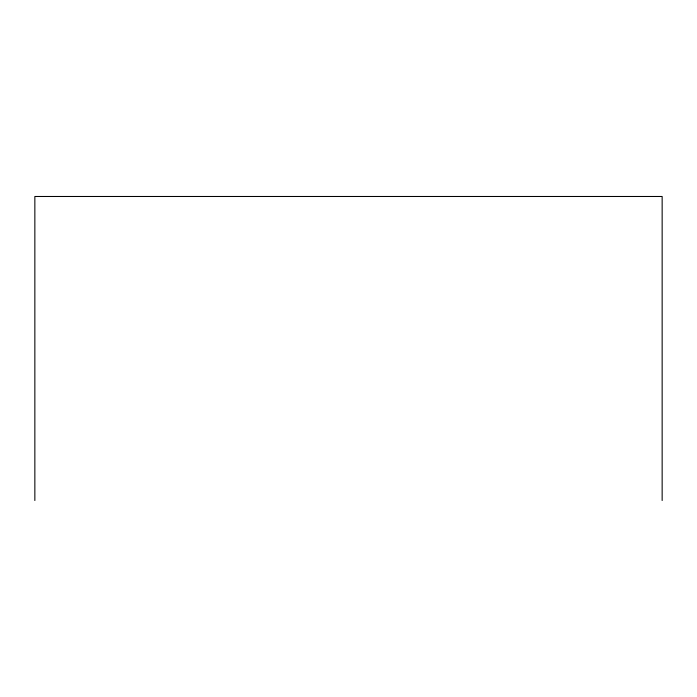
<?xml version="1.0" encoding="UTF-8"?>
<svg xmlns="http://www.w3.org/2000/svg" width="697" height="697" viewBox="0 0 697 697"><rect width="100%" height="100%" fill="white"/><g stroke="black" fill="none" stroke-linecap="round" stroke-linejoin="round"><path stroke-width="1.05" d="M662.15 500.516L662.15 196.484L34.85 196.484L34.85 500.516"/></g></svg>
